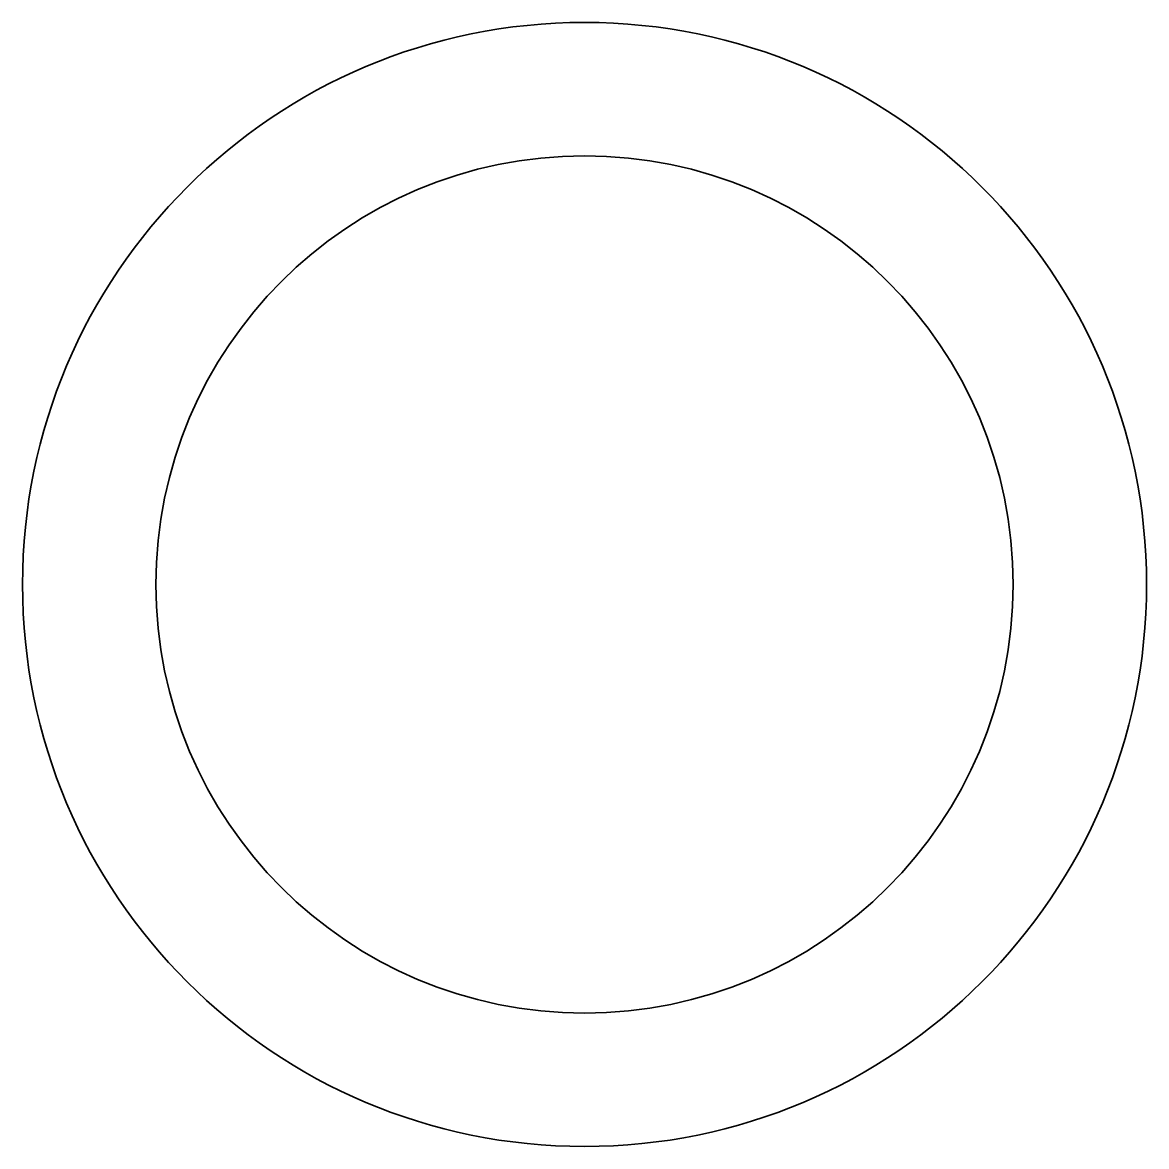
# Model space of a CAD drawing. Header units: inches. Extents: x 0.7 to 3.29, y -3.3 to -0.71.
import ezdxf

# ---------------------------------------------------------------- set-up
doc = ezdxf.new("R2010")
doc.units = ezdxf.units.IN
doc.header["$MEASUREMENT"] = 0
doc.layers.add('Layer 1', color=7, linetype='Continuous')

msp = doc.modelspace()

# ---------------------------------------------------------------- linework, layer by layer
at = {"layer": 'Layer 1', "color": 178, "lineweight": 35, "true_color": 0x010101}
for points in [[(1.9963, -0.7089), (1.2794, -0.7089), (0.6983, -1.2901), (0.6983, -2.0069), (0.6983, -2.7238), (1.2794, -3.3049), (1.9963, -3.3049), (2.7132, -3.3049), (3.2943, -2.7238), (3.2943, -2.0069), (3.2943, -1.2901), (2.7132, -0.7089), (1.9963, -0.7089)], [(1.9963, -2.9969), (1.4495, -2.9969), (1.0063, -2.5537), (1.0063, -2.0069), (1.0063, -1.4602), (1.4495, -1.0169), (1.9963, -1.0169), (2.5431, -1.0169), (2.9863, -1.4602), (2.9863, -2.0069), (2.9863, -2.5537), (2.5431, -2.9969), (1.9963, -2.9969)]]:
    msp.add_open_spline(points, degree=3, knots=[0, 0, 0, 0, 1, 1, 1, 2, 2, 2, 3, 3, 3, 4, 4, 4, 4], dxfattribs=at)

doc.saveas('drawing.dxf')
